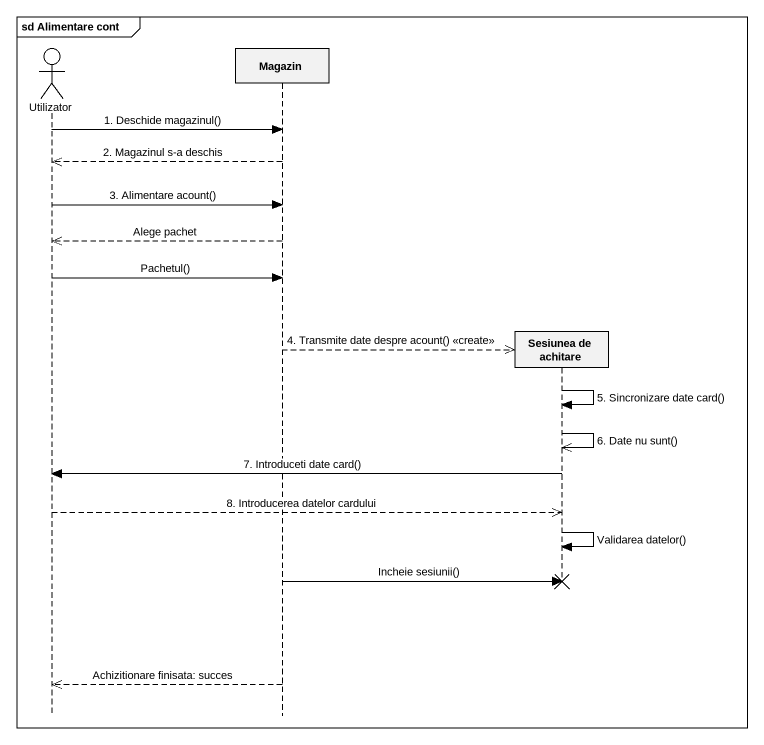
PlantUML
@startuml
mainframe sd Alimentare cont
hide footbox
actor Utilizator
participant Magazin
participant "Sesiunea de achitare" as Sesiunea_de_achitare

Utilizator -> Magazin : 1. Deschide magazinul()
Magazin -->> Utilizator : 2. Magazinul s-a deschis
Utilizator -> Magazin : 3. Alimentare acount()
Magazin -->> Utilizator : Alege pachet
Utilizator -> Magazin : Pachetul()
Magazin -->> Sesiunea_de_achitare ** : 4. Transmite date despre acount() <<create>>
Sesiunea_de_achitare -> Sesiunea_de_achitare : 5. Sincronizare date card()
Sesiunea_de_achitare ->> Sesiunea_de_achitare : 6. Date nu sunt()
Sesiunea_de_achitare -> Utilizator : 7. Introduceti date card()
Utilizator -->> Sesiunea_de_achitare : 8. Introducerea datelor cardului
Sesiunea_de_achitare -> Sesiunea_de_achitare : Validarea datelor()
Magazin -> Sesiunea_de_achitare !! : Incheie sesiunii()
Magazin -->> Utilizator : Achizitionare finisata: succes
@enduml
